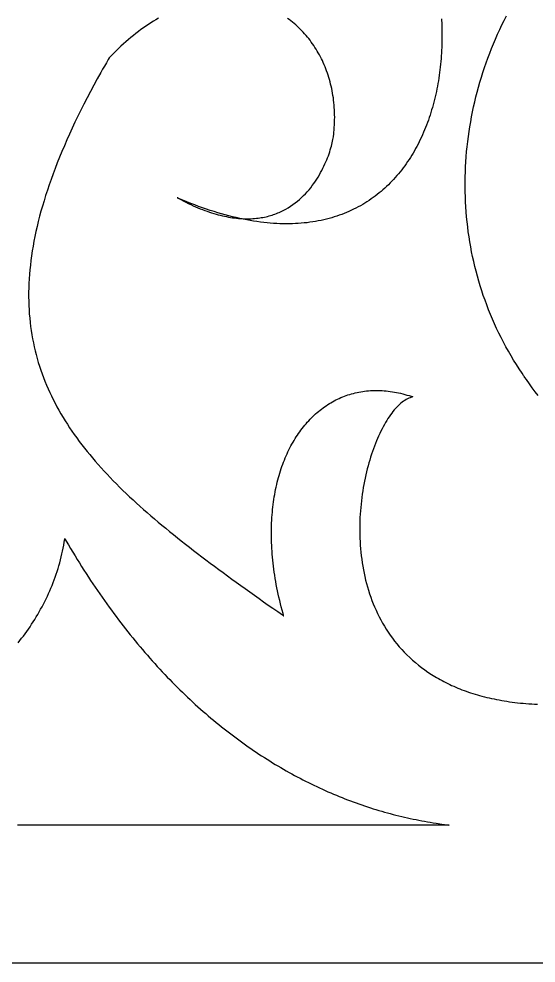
# Model space of a CAD drawing. Extents: x -53 to 64, y 95 to 135.
# Drawn here: x 40.8 to 52.33, y 95.46 to 116.51 of the extents above; entities that cross this region are included whole.
import ezdxf

# ---------------------------------------------------------------- set-up
doc = ezdxf.new("R2010")
doc.units = 0
doc.header["$MEASUREMENT"] = 0
doc.layers.add('LAYER_1', color=18, linetype='CONTINUOUS')

msp = doc.modelspace()

# ---------------------------------------------------------------- linework, layer by layer
at = {"layer": 'LAYER_1'}
for points in [[(43.905, 116.525), (43.849, 116.492), (43.794, 116.459), (43.739, 116.424), (43.683, 116.387), (43.628, 116.35), (43.572, 116.311), (43.516, 116.271), (43.461, 116.23), (43.405, 116.187), (43.35, 116.143), (43.294, 116.098), (43.238, 116.051), (43.183, 116.003), (43.128, 115.954), (43.072, 115.903), (43.017, 115.851), (42.961, 115.798), (42.906, 115.743), (42.851, 115.687), (42.823, 115.658), (42.817, 115.651), (42.813, 115.648), (42.811, 115.646), (42.811, 115.645), (42.809, 115.643), (42.788, 115.606), (42.746, 115.533), (42.704, 115.46), (42.663, 115.387), (42.622, 115.315), (42.543, 115.172), (42.466, 115.03), (42.39, 114.889), (42.317, 114.75), (42.246, 114.612), (42.178, 114.475), (42.111, 114.34), (42.046, 114.206), (41.984, 114.073), (41.923, 113.941), (41.865, 113.811), (41.809, 113.682), (41.754, 113.554), (41.702, 113.427), (41.652, 113.302), (41.604, 113.178), (41.557, 113.054), (41.513, 112.932), (41.471, 112.812), (41.43, 112.692), (41.392, 112.573), (41.356, 112.456), (41.321, 112.339), (41.288, 112.224), (41.257, 112.11), (41.229, 111.997), (41.202, 111.884), (41.176, 111.773), (41.153, 111.663), (41.132, 111.554), (41.112, 111.446), (41.094, 111.339), (41.078, 111.232), (41.064, 111.127), (41.051, 111.023), (41.041, 110.919), (41.032, 110.817), (41.024, 110.715), (41.019, 110.615), (41.015, 110.515), (41.013, 110.416), (41.013, 110.318), (41.014, 110.221), (41.017, 110.124), (41.022, 110.028), (41.028, 109.934), (41.036, 109.84), (41.046, 109.746), (41.057, 109.654), (41.07, 109.562), (41.084, 109.471), (41.1, 109.381), (41.118, 109.291), (41.137, 109.202), (41.157, 109.114), (41.18, 109.026), (41.203, 108.939), (41.228, 108.853), (41.255, 108.768), (41.283, 108.683), (41.313, 108.598), (41.344, 108.514), (41.377, 108.431), (41.411, 108.348), (41.446, 108.266), (41.483, 108.185), (41.521, 108.104), (41.561, 108.023), (41.602, 107.943), (41.644, 107.864), (41.688, 107.785), (41.733, 107.706), (41.78, 107.628), (41.827, 107.551), (41.876, 107.473), (41.927, 107.397), (41.978, 107.32), (42.031, 107.244), (42.086, 107.169), (42.141, 107.093), (42.198, 107.018), (42.256, 106.944), (42.315, 106.87), (42.375, 106.796), (42.437, 106.722), (42.499, 106.649), (42.563, 106.576), (42.628, 106.503), (42.695, 106.43), (42.762, 106.358), (42.83, 106.286), (42.9, 106.214), (42.971, 106.143), (43.042, 106.071), (43.115, 106), (43.189, 105.929), (43.264, 105.858), (43.34, 105.787), (43.417, 105.716), (43.495, 105.646), (43.574, 105.575), (43.654, 105.505), (43.735, 105.435), (43.817, 105.364), (43.9, 105.294), (43.984, 105.224), (44.069, 105.154), (44.155, 105.084), (44.241, 105.013), (44.329, 104.943), (44.417, 104.873), (44.507, 104.803), (44.597, 104.733), (44.688, 104.662), (44.78, 104.592), (44.873, 104.521), (44.966, 104.451), (45.061, 104.38), (45.156, 104.309), (45.252, 104.238), (45.349, 104.167), (45.446, 104.096), (45.544, 104.024), (45.643, 103.953), (45.743, 103.881), (45.843, 103.809), (45.945, 103.736), (46.046, 103.664), (46.149, 103.591), (46.252, 103.518), (46.356, 103.444), (46.46, 103.371), (46.565, 103.297), (46.671, 103.222), (46.698, 103.204), (46.699, 103.203), (46.699, 103.204), (46.698, 103.206), (46.697, 103.211), (46.695, 103.22), (46.684, 103.256), (46.664, 103.329), (46.645, 103.401), (46.627, 103.473), (46.61, 103.545), (46.593, 103.616), (46.577, 103.687), (46.563, 103.758), (46.548, 103.828), (46.535, 103.898), (46.522, 103.968), (46.511, 104.037), (46.5, 104.106), (46.489, 104.174), (46.48, 104.242), (46.471, 104.31), (46.463, 104.377), (46.456, 104.444), (46.45, 104.51), (46.444, 104.576), (46.439, 104.641), (46.435, 104.706), (46.432, 104.771), (46.429, 104.835), (46.427, 104.899), (46.426, 104.962), (46.425, 105.025), (46.425, 105.088), (46.426, 105.15), (46.428, 105.211), (46.43, 105.272), (46.433, 105.333), (46.436, 105.393), (46.441, 105.452), (46.446, 105.511), (46.451, 105.57), (46.458, 105.628), (46.464, 105.686), (46.472, 105.743), (46.48, 105.799), (46.489, 105.855), (46.499, 105.911), (46.509, 105.966), (46.52, 106.02), (46.531, 106.074), (46.543, 106.128), (46.556, 106.18), (46.569, 106.233), (46.583, 106.284), (46.597, 106.335), (46.613, 106.386), (46.628, 106.436), (46.644, 106.485), (46.661, 106.534), (46.679, 106.583), (46.697, 106.63), (46.715, 106.677), (46.734, 106.724), (46.754, 106.77), (46.774, 106.815), (46.795, 106.859), (46.816, 106.903), (46.838, 106.947), (46.86, 106.99), (46.883, 107.032), (46.907, 107.073), (46.93, 107.114), (46.955, 107.154), (46.98, 107.194), (47.005, 107.233), (47.031, 107.271), (47.058, 107.308), (47.084, 107.345), (47.112, 107.381), (47.14, 107.417), (47.168, 107.452), (47.197, 107.486), (47.226, 107.519), (47.256, 107.552), (47.286, 107.584), (47.316, 107.615), (47.348, 107.646), (47.379, 107.675), (47.411, 107.705), (47.443, 107.733), (47.476, 107.761), (47.509, 107.788), (47.543, 107.814), (47.577, 107.839), (47.611, 107.864), (47.646, 107.888), (47.681, 107.911), (47.717, 107.933), (47.753, 107.955), (47.789, 107.976), (47.826, 107.996), (47.863, 108.015), (47.9, 108.033), (47.938, 108.051), (47.976, 108.068), (48.015, 108.084), (48.054, 108.099), (48.093, 108.113), (48.132, 108.127), (48.172, 108.139), (48.212, 108.151), (48.253, 108.162), (48.294, 108.173), (48.335, 108.182), (48.376, 108.191), (48.418, 108.198), (48.46, 108.205), (48.502, 108.211), (48.545, 108.216), (48.588, 108.22), (48.631, 108.223), (48.674, 108.226), (48.718, 108.227), (48.762, 108.228), (48.806, 108.228), (48.85, 108.226), (48.895, 108.224), (48.94, 108.221), (48.985, 108.217), (49.031, 108.213), (49.076, 108.207), (49.122, 108.2), (49.168, 108.192), (49.214, 108.184), (49.261, 108.174), (49.307, 108.164), (49.354, 108.152), (49.401, 108.14), (49.448, 108.126), (49.496, 108.112), (49.543, 108.097), (49.567, 108.089), (49.579, 108.085), (49.581, 108.084), (49.581, 108.084), (49.581, 108.084), (49.579, 108.083), (49.576, 108.083), (49.546, 108.075), (49.517, 108.066), (49.487, 108.054), (49.458, 108.041), (49.428, 108.025), (49.399, 108.007), (49.369, 107.987), (49.34, 107.965), (49.31, 107.941), (49.281, 107.915), (49.252, 107.887), (49.222, 107.858), (49.193, 107.826), (49.165, 107.793), (49.136, 107.758), (49.108, 107.721), (49.079, 107.683), (49.052, 107.642), (49.024, 107.601), (48.997, 107.557), (48.969, 107.512), (48.943, 107.466), (48.917, 107.418), (48.891, 107.369), (48.865, 107.318), (48.84, 107.266), (48.815, 107.212), (48.791, 107.158), (48.768, 107.102), (48.744, 107.044), (48.722, 106.986), (48.7, 106.926), (48.678, 106.866), (48.657, 106.804), (48.637, 106.741), (48.618, 106.677), (48.599, 106.612), (48.58, 106.546), (48.563, 106.48), (48.546, 106.412), (48.53, 106.344), (48.515, 106.274), (48.5, 106.204), (48.487, 106.134), (48.474, 106.062), (48.462, 105.99), (48.451, 105.917), (48.441, 105.844), (48.432, 105.77), (48.423, 105.696), (48.416, 105.621), (48.41, 105.546), (48.405, 105.47), (48.4, 105.394), (48.397, 105.317), (48.395, 105.241), (48.394, 105.164), (48.394, 105.086), (48.396, 105.009), (48.398, 104.931), (48.402, 104.854), (48.406, 104.776), (48.413, 104.698), (48.42, 104.62), (48.429, 104.542), (48.438, 104.465), (48.45, 104.387), (48.462, 104.309), (48.476, 104.232), (48.492, 104.154), (48.508, 104.077), (48.526, 104.001), (48.546, 103.924), (48.567, 103.848), (48.59, 103.772), (48.614, 103.697), (48.639, 103.622), (48.667, 103.548), (48.695, 103.474), (48.726, 103.401), (48.758, 103.328), (48.791, 103.256), (48.827, 103.184), (48.864, 103.113), (48.902, 103.043), (48.943, 102.974), (48.985, 102.906), (49.029, 102.838), (49.075, 102.771), (49.122, 102.705), (49.172, 102.64), (49.223, 102.576), (49.276, 102.513), (49.331, 102.452), (49.388, 102.391), (49.447, 102.331), (49.508, 102.272), (49.571, 102.215), (49.636, 102.159), (49.703, 102.104), (49.772, 102.051), (49.843, 101.998), (49.916, 101.948), (49.991, 101.898), (50.03, 101.874), (50.069, 101.85), (50.108, 101.827), (50.148, 101.804), (50.189, 101.781), (50.23, 101.759), (50.272, 101.737), (50.314, 101.715), (50.357, 101.694), (50.4, 101.673), (50.444, 101.653), (50.489, 101.633), (50.534, 101.613), (50.579, 101.594), (50.626, 101.576), (50.673, 101.557), (50.72, 101.54), (50.768, 101.522), (50.816, 101.505), (50.866, 101.489), (50.915, 101.473), (50.966, 101.457), (51.017, 101.442), (51.068, 101.427), (51.12, 101.413), (51.173, 101.399), (51.226, 101.386), (51.28, 101.373), (51.335, 101.361), (51.39, 101.349), (51.446, 101.338), (51.502, 101.327), (51.559, 101.317), (51.617, 101.307), (51.675, 101.298), (51.734, 101.289), (51.794, 101.281), (51.854, 101.273), (51.915, 101.266), (51.976, 101.259), (52.038, 101.253), (52.101, 101.247), (52.164, 101.242), (52.229, 101.238), (52.293, 101.234), (52.359, 101.231)], [(50.216, 116.513), (50.223, 116.385), (50.227, 116.257), (50.228, 116.13), (50.227, 116.003), (50.223, 115.876), (50.22, 115.813), (50.217, 115.75), (50.213, 115.687), (50.208, 115.625), (50.203, 115.562), (50.197, 115.5), (50.19, 115.438), (50.183, 115.376), (50.175, 115.315), (50.167, 115.253), (50.158, 115.192), (50.148, 115.131), (50.138, 115.071), (50.126, 115.01), (50.115, 114.95), (50.103, 114.891), (50.09, 114.831), (50.076, 114.772), (50.062, 114.713), (50.047, 114.655), (50.031, 114.596), (50.015, 114.539), (49.998, 114.481), (49.981, 114.424), (49.963, 114.367), (49.944, 114.311), (49.924, 114.255), (49.904, 114.2), (49.884, 114.145), (49.862, 114.09), (49.84, 114.036), (49.817, 113.982), (49.794, 113.929), (49.77, 113.876), (49.745, 113.823), (49.72, 113.772), (49.694, 113.72), (49.667, 113.669), (49.64, 113.619), (49.612, 113.569), (49.583, 113.52), (49.554, 113.472), (49.524, 113.423), (49.493, 113.376), (49.462, 113.329), (49.43, 113.283), (49.397, 113.237), (49.364, 113.192), (49.33, 113.147), (49.295, 113.103), (49.26, 113.06), (49.224, 113.018), (49.187, 112.976), (49.15, 112.934), (49.112, 112.894), (49.073, 112.854), (49.034, 112.815), (48.994, 112.777), (48.953, 112.739), (48.912, 112.702), (48.869, 112.666), (48.827, 112.63), (48.783, 112.596), (48.739, 112.562), (48.694, 112.528), (48.649, 112.496), (48.602, 112.465), (48.555, 112.434), (48.508, 112.404), (48.46, 112.375), (48.411, 112.347), (48.361, 112.319), (48.311, 112.293), (48.259, 112.267), (48.208, 112.243), (48.155, 112.219), (48.102, 112.196), (48.048, 112.174), (47.994, 112.153), (47.938, 112.133), (47.883, 112.114), (47.826, 112.096), (47.769, 112.078), (47.71, 112.062), (47.652, 112.047), (47.592, 112.032), (47.532, 112.019), (47.471, 112.007), (47.41, 111.996), (47.347, 111.986), (47.284, 111.977), (47.221, 111.968), (47.156, 111.961), (47.091, 111.956), (47.025, 111.951), (46.959, 111.947), (46.892, 111.944), (46.824, 111.943), (46.755, 111.943), (46.686, 111.943), (46.615, 111.945), (46.545, 111.948), (46.473, 111.953), (46.401, 111.958), (46.328, 111.965), (46.254, 111.973), (46.18, 111.982), (46.104, 111.992), (46.029, 112.004), (45.952, 112.016), (45.875, 112.03), (45.797, 112.046), (45.718, 112.062), (45.638, 112.08), (45.558, 112.099), (45.477, 112.12), (45.395, 112.141), (45.313, 112.164), (45.23, 112.189), (45.146, 112.214), (45.061, 112.242), (44.976, 112.27), (44.89, 112.3), (44.803, 112.331), (44.715, 112.364), (44.627, 112.398), (44.538, 112.433), (44.448, 112.47), (44.357, 112.508), (44.335, 112.518), (44.329, 112.521), (44.328, 112.521), (44.327, 112.521), (44.327, 112.521), (44.328, 112.521), (44.332, 112.519), (44.346, 112.511), (44.403, 112.481), (44.46, 112.452), (44.516, 112.424), (44.571, 112.397), (44.626, 112.371), (44.68, 112.347), (44.733, 112.323), (44.786, 112.301), (44.839, 112.279), (44.891, 112.259), (44.942, 112.24), (44.993, 112.221), (45.043, 112.204), (45.093, 112.188), (45.142, 112.173), (45.191, 112.159), (45.239, 112.145), (45.286, 112.133), (45.333, 112.122), (45.38, 112.111), (45.426, 112.102), (45.471, 112.093), (45.516, 112.086), (45.56, 112.079), (45.604, 112.073), (45.647, 112.068), (45.69, 112.064), (45.732, 112.06), (45.774, 112.058), (45.815, 112.056), (45.856, 112.055), (45.896, 112.055), (45.936, 112.055), (45.975, 112.057), (46.014, 112.059), (46.052, 112.062), (46.09, 112.065), (46.127, 112.069), (46.164, 112.074), (46.2, 112.08), (46.236, 112.086), (46.271, 112.093), (46.306, 112.101), (46.34, 112.109), (46.374, 112.118), (46.407, 112.128), (46.44, 112.138), (46.473, 112.148), (46.505, 112.16), (46.536, 112.171), (46.568, 112.184), (46.598, 112.197), (46.628, 112.21), (46.658, 112.224), (46.687, 112.238), (46.716, 112.253), (46.745, 112.269), (46.8, 112.301), (46.854, 112.335), (46.906, 112.37), (46.957, 112.408), (47.005, 112.446), (47.052, 112.486), (47.098, 112.527), (47.142, 112.57), (47.184, 112.613), (47.224, 112.657), (47.264, 112.703), (47.301, 112.748), (47.337, 112.795), (47.372, 112.842), (47.405, 112.89), (47.437, 112.938), (47.467, 112.986), (47.496, 113.035), (47.523, 113.083), (47.549, 113.132), (47.574, 113.18), (47.597, 113.228), (47.619, 113.276), (47.64, 113.323), (47.66, 113.37), (47.678, 113.416), (47.695, 113.461), (47.711, 113.506), (47.726, 113.55), (47.739, 113.592), (47.752, 113.634), (47.763, 113.674), (47.773, 113.713), (47.782, 113.75), (47.79, 113.786), (47.797, 113.821), (47.803, 113.854), (47.808, 113.884), (47.812, 113.913), (47.814, 113.927), (47.814, 113.929), (47.814, 113.93), (47.814, 113.931), (47.814, 113.933), (47.816, 113.947), (47.819, 113.976), (47.824, 114.034), (47.828, 114.091), (47.831, 114.148), (47.834, 114.205), (47.835, 114.261), (47.836, 114.317), (47.835, 114.372), (47.834, 114.428), (47.831, 114.483), (47.828, 114.537), (47.824, 114.591), (47.819, 114.645), (47.813, 114.698), (47.806, 114.751), (47.798, 114.804), (47.789, 114.856), (47.78, 114.907), (47.769, 114.958), (47.758, 115.009), (47.746, 115.059), (47.733, 115.109), (47.72, 115.158), (47.705, 115.207), (47.69, 115.256), (47.674, 115.303), (47.657, 115.351), (47.639, 115.398), (47.621, 115.444), (47.602, 115.49), (47.582, 115.535), (47.561, 115.58), (47.539, 115.624), (47.517, 115.667), (47.494, 115.71), (47.471, 115.753), (47.446, 115.795), (47.421, 115.836), (47.396, 115.876), (47.369, 115.916), (47.342, 115.956), (47.314, 115.995), (47.286, 116.033), (47.257, 116.07), (47.227, 116.107), (47.197, 116.143), (47.166, 116.179), (47.134, 116.214), (47.102, 116.248), (47.069, 116.281), (47.035, 116.314), (47.001, 116.346), (46.967, 116.377), (46.932, 116.408), (46.896, 116.438), (46.859, 116.467), (46.823, 116.495), (46.785, 116.523)], [(52.372, 108.112), (52.307, 108.199), (52.242, 108.288), (52.177, 108.378), (52.111, 108.471), (52.078, 108.518), (52.062, 108.542), (52.053, 108.554), (52.049, 108.56), (52.047, 108.563), (52.014, 108.611), (51.95, 108.708), (51.887, 108.805), (51.826, 108.904), (51.767, 109.003), (51.709, 109.102), (51.653, 109.203), (51.599, 109.304), (51.547, 109.406), (51.496, 109.508), (51.447, 109.611), (51.4, 109.714), (51.354, 109.818), (51.31, 109.922), (51.267, 110.027), (51.227, 110.133), (51.188, 110.239), (51.15, 110.345), (51.115, 110.452), (51.081, 110.56), (51.048, 110.667), (51.018, 110.775), (50.989, 110.884), (50.961, 110.993), (50.936, 111.102), (50.911, 111.211), (50.889, 111.321), (50.868, 111.431), (50.849, 111.541), (50.831, 111.652), (50.815, 111.763), (50.801, 111.874), (50.788, 111.985), (50.777, 112.096), (50.768, 112.208), (50.76, 112.319), (50.753, 112.431), (50.749, 112.543), (50.746, 112.655), (50.744, 112.767), (50.744, 112.879), (50.746, 112.991), (50.749, 113.103), (50.754, 113.215), (50.76, 113.327), (50.768, 113.439), (50.778, 113.551), (50.789, 113.662), (50.802, 113.774), (50.816, 113.886), (50.832, 113.997), (50.849, 114.108), (50.868, 114.219), (50.888, 114.33), (50.91, 114.441), (50.934, 114.551), (50.959, 114.661), (50.985, 114.771), (51.013, 114.881), (51.043, 114.99), (51.074, 115.099), (51.106, 115.208), (51.14, 115.316), (51.176, 115.424), (51.213, 115.531), (51.252, 115.638), (51.292, 115.745), (51.334, 115.851), (51.377, 115.957), (51.421, 116.062), (51.467, 116.167), (51.515, 116.271), (51.564, 116.375), (51.614, 116.478), (51.666, 116.581)], [(40.778, 102.603), (40.818, 102.652), (40.857, 102.702), (40.895, 102.753), (40.933, 102.804), (40.971, 102.856), (41.007, 102.908), (41.044, 102.961), (41.079, 103.015), (41.115, 103.069), (41.149, 103.124), (41.183, 103.179), (41.216, 103.235), (41.249, 103.291), (41.281, 103.348), (41.312, 103.405), (41.342, 103.463), (41.372, 103.521), (41.401, 103.58), (41.43, 103.639), (41.457, 103.699), (41.484, 103.759), (41.51, 103.82), (41.535, 103.881), (41.56, 103.943), (41.583, 104.005), (41.606, 104.067), (41.628, 104.13), (41.649, 104.193), (41.669, 104.257), (41.688, 104.321), (41.706, 104.386), (41.723, 104.451), (41.74, 104.516), (41.755, 104.582), (41.769, 104.648), (41.783, 104.715), (41.795, 104.782), (41.806, 104.849), (41.817, 104.917), (41.818, 104.925), (41.818, 104.926), (41.818, 104.926), (41.819, 104.925), (41.819, 104.924), (41.822, 104.919), (41.828, 104.908), (41.852, 104.867), (41.901, 104.784), (41.949, 104.702), (41.998, 104.621), (42.047, 104.54), (42.096, 104.46), (42.145, 104.381), (42.195, 104.302), (42.245, 104.223), (42.295, 104.145), (42.345, 104.068), (42.395, 103.991), (42.446, 103.915), (42.496, 103.84), (42.547, 103.765), (42.598, 103.69), (42.65, 103.617), (42.701, 103.543), (42.753, 103.471), (42.805, 103.399), (42.857, 103.327), (42.909, 103.256), (42.962, 103.186), (43.014, 103.116), (43.067, 103.047), (43.12, 102.978), (43.173, 102.91), (43.227, 102.843), (43.28, 102.776), (43.334, 102.709), (43.388, 102.643), (43.442, 102.578), (43.496, 102.513), (43.55, 102.449), (43.605, 102.386), (43.66, 102.323), (43.714, 102.26), (43.769, 102.198), (43.825, 102.137), (43.88, 102.076), (43.935, 102.016), (43.991, 101.956), (44.047, 101.897), (44.103, 101.838), (44.159, 101.78), (44.215, 101.722), (44.272, 101.665), (44.328, 101.609), (44.385, 101.553), (44.442, 101.498), (44.499, 101.443), (44.556, 101.388), (44.613, 101.335), (44.671, 101.281), (44.728, 101.229), (44.786, 101.177), (44.844, 101.125), (44.902, 101.074), (44.96, 101.023), (45.018, 100.973), (45.076, 100.924), (45.135, 100.875), (45.193, 100.826), (45.252, 100.779), (45.311, 100.731), (45.37, 100.684), (45.429, 100.638), (45.488, 100.592), (45.548, 100.547), (45.607, 100.502), (45.667, 100.458), (45.726, 100.414), (45.786, 100.371), (45.846, 100.328), (45.906, 100.286), (45.966, 100.244), (46.026, 100.203), (46.086, 100.162), (46.147, 100.122), (46.207, 100.083), (46.268, 100.044), (46.329, 100.005), (46.389, 99.967), (46.45, 99.929), (46.511, 99.892), (46.572, 99.856), (46.634, 99.82), (46.695, 99.784), (46.756, 99.749), (46.818, 99.714), (46.879, 99.68), (46.941, 99.647), (47.003, 99.614), (47.064, 99.581), (47.126, 99.549), (47.188, 99.517), (47.25, 99.486), (47.312, 99.456), (47.374, 99.425), (47.437, 99.396), (47.499, 99.367), (47.561, 99.338), (47.624, 99.31), (47.686, 99.282), (47.749, 99.255), (47.811, 99.228), (47.874, 99.202), (47.937, 99.176), (48, 99.151), (48.062, 99.126), (48.125, 99.102), (48.188, 99.078), (48.251, 99.055), (48.314, 99.032), (48.378, 99.009), (48.441, 98.987), (48.504, 98.966), (48.567, 98.945), (48.631, 98.924), (48.694, 98.904), (48.757, 98.885), (48.821, 98.866), (48.884, 98.847), (48.948, 98.829), (49.011, 98.811), (49.075, 98.794), (49.139, 98.777), (49.202, 98.761), (49.266, 98.745), (49.33, 98.729), (49.393, 98.714), (49.457, 98.7), (49.521, 98.686), (49.585, 98.672), (49.649, 98.659), (49.712, 98.646), (49.776, 98.634), (49.84, 98.622), (49.904, 98.611), (49.968, 98.6), (50.032, 98.589), (50.096, 98.579), (50.224, 98.561), (50.352, 98.544), (50.384, 98.54), (50.388, 98.539), (50.388, 98.539), (50.388, 98.539), (50.388, 98.539), (50.388, 98.539), (50.388, 98.539), (50.387, 98.539), (50.385, 98.539), (50.383, 98.539), (50.379, 98.539), (50.375, 98.539), (50.37, 98.539), (50.365, 98.539), (50.358, 98.539), (50.351, 98.539), (50.344, 98.539), (50.335, 98.539), (50.326, 98.539), (50.316, 98.539), (50.305, 98.539), (50.294, 98.539), (50.282, 98.539), (50.269, 98.539), (50.256, 98.539), (50.241, 98.539), (50.227, 98.539), (50.211, 98.539), (50.195, 98.539), (50.178, 98.539), (50.161, 98.539), (50.143, 98.539), (50.124, 98.539), (50.105, 98.539), (50.085, 98.539), (50.064, 98.539), (50.043, 98.539), (50.021, 98.539), (49.999, 98.539), (49.976, 98.539), (49.952, 98.539), (49.928, 98.539), (49.903, 98.539), (49.877, 98.539), (49.851, 98.539), (49.825, 98.539), (49.798, 98.539), (49.77, 98.539), (49.742, 98.539), (49.713, 98.539), (49.683, 98.539), (49.653, 98.539), (49.623, 98.539), (49.592, 98.539), (49.56, 98.539), (49.528, 98.539), (49.496, 98.539), (49.463, 98.539), (49.429, 98.539), (49.395, 98.539), (49.361, 98.539), (49.326, 98.539), (49.29, 98.539), (49.254, 98.539), (49.218, 98.539), (49.181, 98.539), (49.143, 98.539), (49.106, 98.539), (49.067, 98.539), (48.989, 98.539), (48.91, 98.539), (48.828, 98.539), (48.745, 98.539), (48.661, 98.539), (48.574, 98.539), (48.487, 98.539), (48.397, 98.539), (48.307, 98.539), (48.215, 98.539), (48.121, 98.539), (48.027, 98.539), (47.931, 98.539), (47.834, 98.539), (47.735, 98.539), (47.636, 98.539), (47.535, 98.539), (47.433, 98.539), (47.331, 98.539), (47.227, 98.539), (47.122, 98.539), (47.017, 98.539), (46.911, 98.539), (46.804, 98.539), (46.696, 98.539), (46.587, 98.539), (46.478, 98.539), (46.368, 98.539), (46.258, 98.539), (46.147, 98.539), (46.035, 98.539), (45.923, 98.539), (45.698, 98.539), (45.472, 98.539), (45.244, 98.539), (45.016, 98.539), (44.559, 98.539), (44.332, 98.539), (44.104, 98.539), (43.878, 98.539), (43.654, 98.539), (43.542, 98.539), (43.431, 98.539), (43.32, 98.539), (43.21, 98.539), (43.1, 98.539), (42.991, 98.539), (42.883, 98.539), (42.776, 98.539), (42.669, 98.539), (42.563, 98.539), (42.458, 98.539), (42.354, 98.539), (42.251, 98.539), (42.149, 98.539), (42.048, 98.539), (41.948, 98.539), (41.849, 98.539), (41.751, 98.539), (41.655, 98.539), (41.56, 98.539), (41.466, 98.539), (41.373, 98.539), (41.282, 98.539), (41.192, 98.539), (41.104, 98.539), (41.017, 98.539), (40.932, 98.539), (40.848, 98.539), (40.766, 98.539)], [(52.687, 95.461), (52.318, 95.461), (51.946, 95.461), (51.57, 95.461), (51.19, 95.461), (50.808, 95.461), (50.422, 95.461), (50.032, 95.461), (49.64, 95.461), (49.244, 95.461), (48.845, 95.461), (48.443, 95.461), (48.039, 95.461), (47.631, 95.461), (47.22, 95.461), (46.806, 95.461), (46.39, 95.461), (45.97, 95.461), (45.548, 95.461), (44.696, 95.461), (43.833, 95.461), (42.96, 95.461), (42.078, 95.461), (41.186, 95.461), (40.285, 95.461)]]:
    msp.add_lwpolyline(points, dxfattribs=at)

doc.saveas('drawing.dxf')
